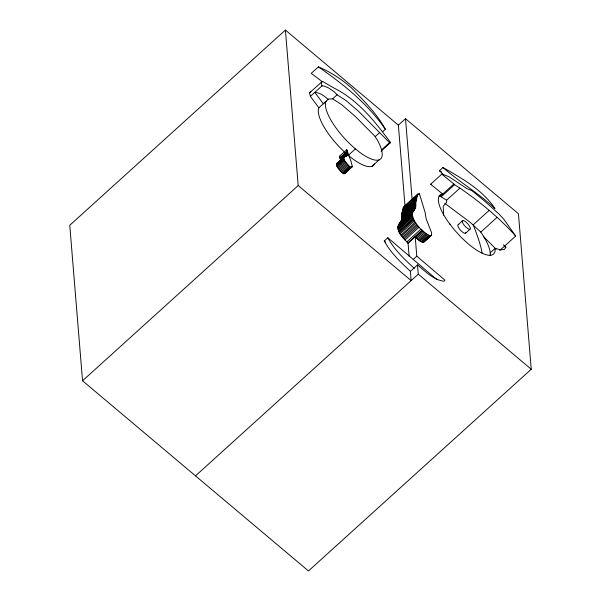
<?xml version="1.0" encoding="UTF-8"?>
<svg xmlns="http://www.w3.org/2000/svg" width="601" height="601" viewBox="0 0 601 601"><rect width="100%" height="100%" fill="white"/><g stroke="black" fill="none" stroke-linecap="round" stroke-linejoin="round"><path stroke-width="0.9" d="M409.138 256.176L408.079 243.255C403.947 238.409 397.351 233.398 398.005 226.322L401.498 220.026L401.536 214.707L403.406 206.962L417.665 194.055L419.415 194.769L419.295 193.334L417.995 194.506M401.137 220.822L415.599 207.593L415.794 201.801L417.665 194.055M346.739 150.761L346.702 149.702L351.037 161.391L352.299 166.424L343.997 173.809L341.811 172.479L338.701 168.964L336.86 166.237L336.703 163.87L347.648 153.495L346.702 149.702L339.573 156.155L340.519 159.949M352.186 166.83L351.127 167.356L348.941 166.026L343.99 159.783L343.93 156.914L345.913 156.448L347.724 155.193L347.648 153.495M419.295 193.334L425.11 212.446L426.124 218.689L431.646 232.985L431.571 234.811L430.549 236.08C422.187 231.873 412.917 223.249 412.263 213.408L415.396 207.916M345.057 173.283L345.169 172.878M428.325 237.741L423.42 242.534L419.28 240.663L415.208 236.802L416.801 256.176L444.898 280.104L444.267 281.11L443.117 281.133C432.96 279.39 425.177 271.254 417.515 264.891L410.385 271.344L411.152 280.629L298.194 185.544L285.407 30.05L69.761 225.292L82.547 380.786L308.463 570.95L531.239 369.254L518.453 213.761L405.495 118.675L398.365 125.136L405.036 206.241M381.192 151.189L390.515 142.52C375.302 121.988 358.865 100.968 335.628 88.91A176.431 56.982 47.8 0 1 330.58 86.101L322.482 81.315L309.575 92.824L310.371 96.378L318.883 107.819A39.854 12.869 47.8 0 0 344.906 152.369M336.808 163.367L337.882 162.946M325.787 101.479L323.338 103.785L314.826 92.344C319.965 92.652 324.555 96.07 328.229 99.45M326.012 101.366L328.462 99.06L332.631 98.827L341.759 104.724L355.529 116.632L374.881 136.232L377.563 140.394A39.854 12.869 47.8 0 1 359.097 151.835A39.854 12.869 47.8 0 1 326.012 101.366L318.883 107.819M382.792 131.679L385.384 129.335C377.022 113.747 364.116 101.163 352.013 88.415C342.134 79.527 330.475 71.857 318.365 66.899L311.235 73.352L322.609 81.939M310.371 96.378L321.956 85.89L323.729 85.966L328.431 87.844L334.209 91.795L337.086 94.793L346.221 100.69L358.564 111.29L390.057 143.166M332.631 98.827L337.086 94.793M82.547 380.786L298.194 185.544M339.941 157.665L347.07 151.212M347.528 152.714L340.399 159.167L340.226 158.514L347.355 152.061M340.301 158.995L347.431 152.541M340.406 159.37L347.536 152.917M337.101 163.224L344.23 156.771M336.703 163.87L343.832 157.409M341.766 159.43L344.365 157.079M345.154 156.463L347.746 154.111M336.658 164.449L343.787 157.995M345.868 156.425L347.814 154.66M336.635 164.959L343.764 158.506M346.123 156.538L347.416 155.366M336.815 165.748L343.945 159.295M355.409 148.883L348.279 155.336A39.854 12.869 47.8 0 0 374.483 163.983M336.86 166.237L343.99 159.783M337.386 167.093L344.516 160.632M338.017 168.017L345.147 161.564M338.701 168.964L345.83 162.51M375.212 136.592L379.667 132.558M339.445 169.85L346.574 163.397M340.219 170.729L347.348 164.276M341.007 171.608L348.137 165.155M341.811 172.479L348.941 166.026M342.6 173.126L349.729 166.672M343.381 173.621L350.511 167.168M343.997 173.809L351.127 167.356M344.396 173.659L352.299 166.424M344.756 173.501L351.885 167.048M381.387 150.025L389.561 142.617M372.034 166.289L379.163 159.836M499.694 250.534L515.681 236.058L503.901 219.32L498.702 213.753L484.556 201.065L472.018 190.72L467.247 188.804L449.03 176.784L443.26 174.485L439.406 170.744L442.975 167.514C462.041 178.407 482.475 189.856 494.976 208.494C478.794 193.424 459.517 182.065 442.975 167.514M412.812 199.201L414.112 198.03M403.203 207.938L417.462 195.032M402.775 209.486L417.034 196.572M503.48 244.697L505.554 247.822L504.374 249.415L500.776 249.843L495.119 248.393A39.854 12.869 47.8 0 1 468.367 243.968L460.975 237.125L453.98 229.432L447.85 221.401A39.854 12.869 47.8 0 1 441.419 194.146L442.727 194.07L430.639 184.229L441.78 174.14L443.26 174.485M402.76 209.659L417.019 196.752M402.565 210.41L416.824 197.504M402.512 211.101L416.771 198.195M402.354 211.8L416.613 198.893M402.001 212.514L416.253 199.607M401.956 213.415L416.215 200.509M401.753 214.076L416.012 201.17M401.536 214.707L415.794 201.801M401.498 215.361L415.757 202.454M401.483 215.992L415.742 203.078M401.491 216.736L415.749 203.829M401.521 217.382L415.779 204.475M401.566 218.14L415.824 205.234M401.596 218.674L415.854 205.767M401.483 219.388L415.742 206.481M401.498 220.026L415.757 207.12M401.34 220.499L415.599 207.593M400.499 222.002L415.374 208.457M400.266 222.362L414.525 209.456M400.018 222.843L414.269 209.929M398.839 224.143L414.021 210.305M399.259 223.82L413.518 210.913M398.486 224.902L412.992 211.732M398.41 225.405L412.669 212.499M398.223 225.923L412.481 213.009M398.005 226.322L412.263 213.408M397.975 226.99L412.233 214.084M397.952 227.463L412.203 214.557M397.952 228.034L412.203 215.128M410.385 271.344C400.672 262.209 390.635 252.848 384.272 240.971L387.84 237.748L437.062 279.743M397.997 228.876L412.248 215.969M398.027 229.522L412.286 216.615M398.245 230.191L412.496 217.277M398.696 231.265L412.947 218.358M399.011 232.009L413.263 219.102M399.515 232.88L413.773 219.974M439.188 196.159L440.503 196.084L453.868 183.981M400.086 233.909L414.344 221.003M443.643 215.188L443.192 206.211L446.671 202.259L446.566 200.223L440.818 196.572L441.262 196.737L454.634 184.635L441.78 174.14M401.025 235.126L415.276 222.22M401.686 235.983L415.945 223.076M402.527 237.079L416.786 224.173M403.241 238.056L417.492 225.15M446.566 200.223L459.938 188.121C480.146 202.071 499.311 217.712 515.681 236.058M404.082 239.025L418.341 226.111M404.954 240.002L419.213 227.088M406.749 241.963L421.008 229.056M407.816 243.007L422.075 230.1M408.079 243.255L422.338 230.348M415.787 237.357L422.916 230.904M416.613 238.244L423.743 231.791M417.515 239.183L424.644 232.722M418.401 239.987L425.531 233.534M419.28 240.663L426.409 234.21M420.152 241.181L427.281 234.728M421.203 241.79L428.333 235.337M421.925 242.083L429.054 235.63M422.601 242.316L429.73 235.855M424.201 241.617L431.33 235.156M423.42 242.534L431.18 235.577M413.24 259.407L416.801 256.176M458.232 224.609L462.687 220.575M195.505 475.864L418.281 274.169L417.515 264.891M489.252 210.282L473.212 224.804C476.773 234.097 480.432 243.525 482.182 253.337M465.505 233.323L469.959 229.289A5.717 1.848 47.8 0 0 466.098 222.145A5.717 1.848 47.8 0 0 462.92 223.362A5.717 1.848 47.8 0 0 469.959 229.289M490.123 255.583A39.854 12.869 47.8 0 0 480.785 232.099L496.824 217.577M490.221 252.833L495.119 248.393M309.575 92.824L310.897 91.803M430.639 184.229L431.33 184.364M439.406 170.744L441.45 171.781M454.634 184.635L454.183 184.469L459.938 188.121M444.793 203.318L470.267 222.4L480.785 232.099M504.547 246.147L506.185 247.281M318.365 66.899C343.622 84.313 367.789 103.823 385.384 129.335M285.407 30.05L398.365 125.136M418.281 274.169L531.239 369.254M440.503 196.084L441.262 196.737M414.329 268.444C404.458 259.234 394.286 249.753 387.84 237.748M483.204 236.291L496.088 249.145M384.272 240.971L385.639 242.248M450.059 224.511L449.638 223.737M339.573 156.155L340.226 158.514M321.159 82.337L321.956 85.89M405.495 118.675L412.091 198.856M465.933 232.392A5.717 1.848 47.8 0 1 460.524 230.236A5.717 1.848 47.8 0 1 458.833 224.571"/></g></svg>
